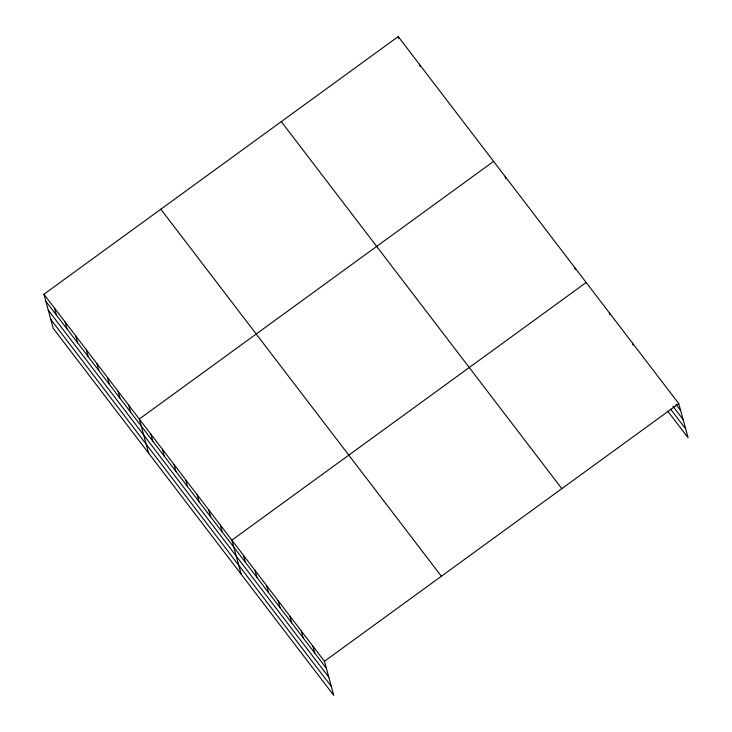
<?xml version="1.0" encoding="UTF-8"?>
<svg xmlns="http://www.w3.org/2000/svg" width="732" height="732" viewBox="0 0 732 732"><rect width="100%" height="100%" fill="white"/><g stroke="black" fill="none" stroke-linecap="round" stroke-linejoin="round"><path stroke-width="1.1" d="M43.911 294.255L324.45 661.28L333.783 695.4L53.244 328.375L43.911 294.255L398.217 36.6L678.756 403.625L688.089 437.745L667.666 411.027M493.597 161.388L139.29 419.043L148.633 453.163M586.176 282.506L231.87 540.161L241.203 574.281M324.45 661.28L678.756 403.625M675.892 404.348L680.659 410.579M672.9 406.187L683.112 419.546M670.658 409.188L685.637 428.787M281.298 121.622L561.828 488.647M160.83 209.224L441.369 576.249M45.814 301.209L326.353 668.234M48.266 310.176L328.805 677.201M50.792 319.408L331.331 686.433M632.466 343.061L633.006 345.056M609.317 312.784L609.866 314.769M574.602 267.363L575.151 269.358M505.172 176.531L505.711 178.517M419.409 64.334L419.958 66.319M398.217 36.6L398.757 38.586M312.875 646.136L314.778 653.09M301.31 630.993L303.213 637.956M289.735 615.859L291.638 622.813M278.16 600.716L280.063 607.67M266.585 585.573L268.488 592.536M255.02 570.438L256.923 577.392M243.445 555.295L245.348 562.258M220.295 525.018L222.208 531.972M208.73 509.875L210.633 516.838M197.155 494.741L199.058 501.695M185.58 479.597L187.484 486.56M174.015 464.463L175.918 471.417M162.44 449.32L164.343 456.274M150.865 434.177L152.768 441.14M128.695 405.171L130.598 412.134M118.099 391.309L120.002 398.263M107.503 377.447L109.407 384.401M96.899 363.575L98.802 370.538M86.303 349.713L88.206 356.667M75.707 335.851L77.61 342.805M65.111 321.979L67.015 328.942M54.507 308.117L56.41 315.071"/></g></svg>
